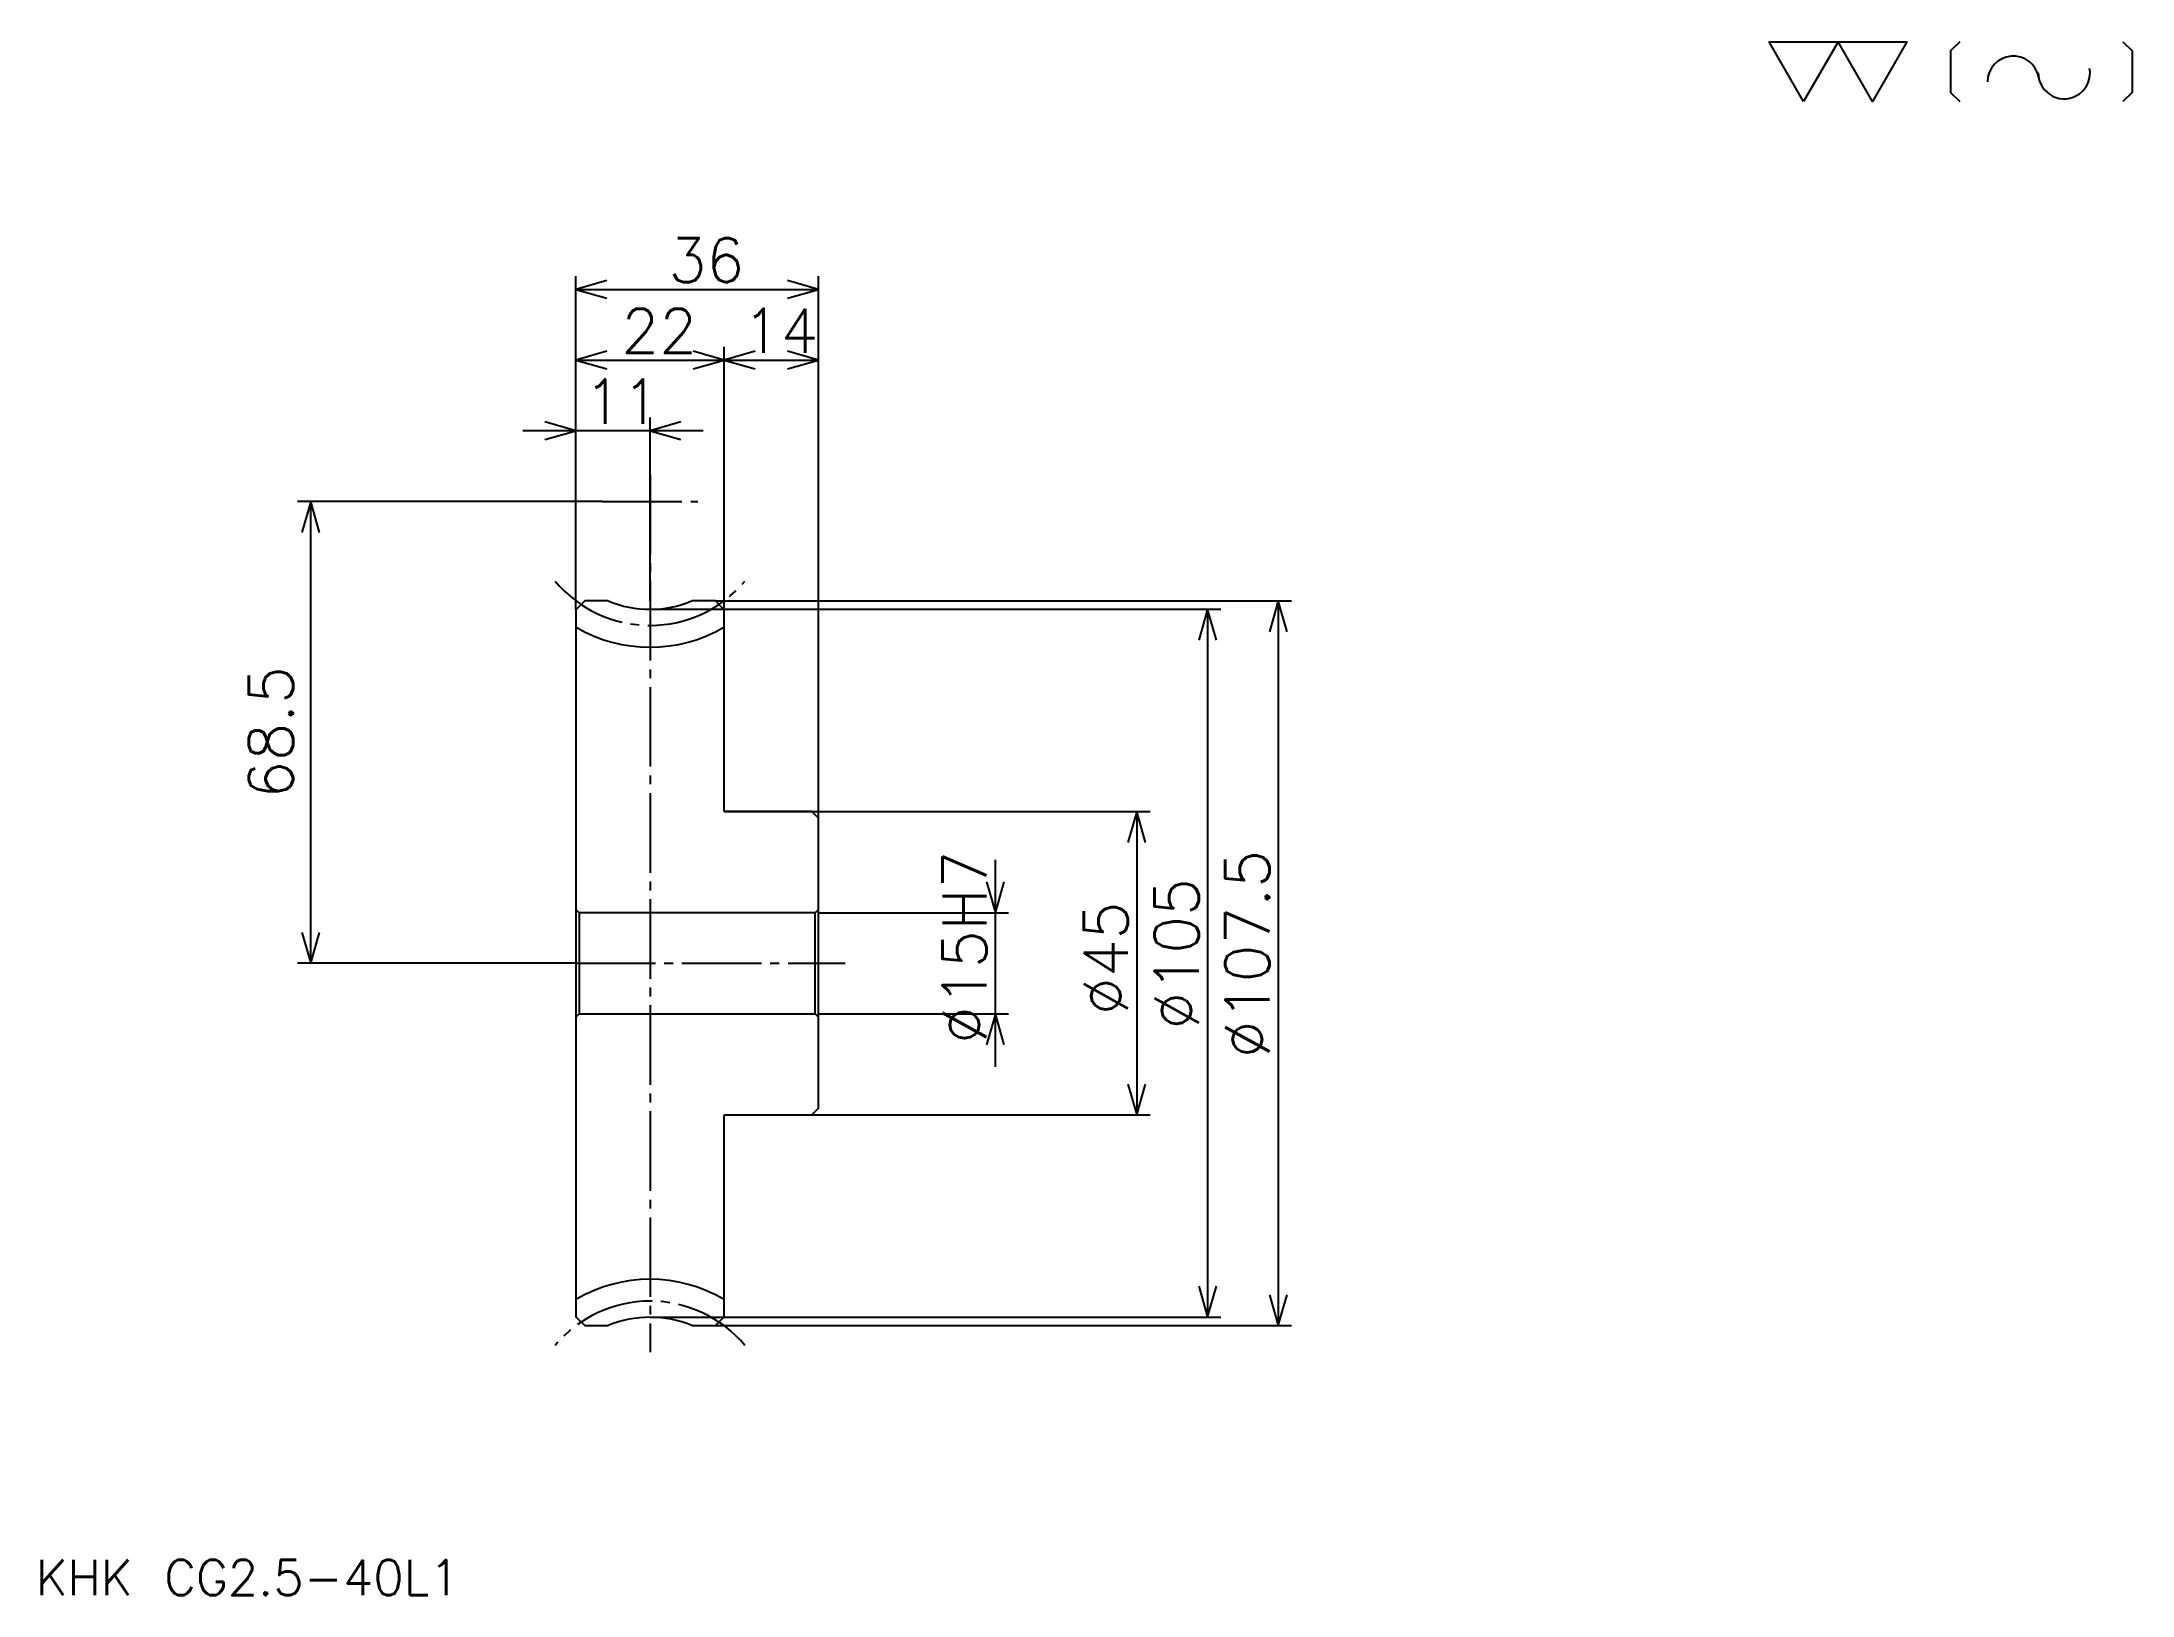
# Model space of a CAD drawing. Extents: x 14 to 324, y 14 to 245.
import ezdxf

# ---------------------------------------------------------------- set-up
doc = ezdxf.new("R2010")
doc.units = 0
doc.linetypes.add('DASHDOT', pattern=[15.731708, 11.79878, -1.310976, 1.310976, -1.310976])
doc.layers.get('0').update_dxf_attribs({"linetype": 'CONTINUOUS'})
doc.layers.add('DASHDOT', color=6, linetype='DASHDOT')
doc.styles.add('KANJI', font='TXT', dxfattribs={"bigfont": 'BIGFONT'})

msp = doc.modelspace()

# ---------------------------------------------------------------- linework, layer by layer
at = {"color": 5}
for p, q in [((93.219513, 161.905487), (93.219513, 210.085358)), ((93.219513, 208.118896), (129.219513, 208.118896)), ((129.219513, 161.905487), (129.219513, 210.085358)), ((115.219513, 161.905487), (115.219513, 199.597565)), ((93.219513, 197.631104), (115.219513, 197.631104)), ((115.219513, 197.631104), (129.219513, 197.631104)), ((112.085365, 187.143295), (85.353661, 187.143295)), ((104.219513, 161.905487), (104.219513, 189.109756)), ((97.152443, 176.655487), (51.923782, 176.655487)), ((53.890244, 108.155487), (53.890244, 176.655487)), ((93.219513, 160.594513), (93.219513, 161.905487)), ((113.908539, 161.905487), (129.219513, 161.905487)), ((115.219513, 160.594513), (115.219513, 161.905487)), ((129.219513, 161.905487), (199.356705, 161.905487)), ((129.219513, 129.655487), (129.219513, 161.905487)), ((197.390244, 161.905487), (197.390244, 54.405487)), ((104.219513, 160.655487), (129.219513, 160.655487)), ((129.219513, 160.655487), (188.868896, 160.655487)), ((186.902435, 160.655487), (186.902435, 55.655487)), ((115.219513, 130.655487), (129.219513, 130.655487)), ((129.219513, 130.655487), (178.381104, 130.655487)), ((176.414642, 130.655487), (176.414642, 85.655487)), ((155.439026, 92.789635), (155.439026, 123.521339)), ((129.219513, 115.655487), (157.405487, 115.655487)), ((93.219513, 108.155487), (51.923779, 108.155487)), ((129.219513, 100.655487), (157.405487, 100.655487)), ((115.219513, 85.655487), (129.219513, 85.655487)), ((129.219513, 85.655487), (178.381104, 85.655487)), ((104.219513, 55.655487), (129.219513, 55.655487)), ((113.908539, 54.405487), (129.219513, 54.405487)), ((129.219513, 55.655487), (188.868896, 55.655487)), ((129.219513, 54.405487), (199.356705, 54.405487))]:
    msp.add_line(p, q, dxfattribs=at)
at = {"color": 4}
for p, q in [((129.219513, 116.155487), (128.719513, 115.655487)), ((93.219513, 100.155487), (93.719513, 100.655487)), ((129.219513, 100.155487), (128.719513, 100.655487))]:
    msp.add_line(p, q, dxfattribs=at)
at = {"color": 7}
for points in [[(275.304871, 235.975616), (270.192078, 244.837814), (290.64328, 244.837814), (285.530487, 235.975616), (280.417664, 244.837814), (275.304871, 235.975616)], [(298.48291, 244.837814), (297.119507, 243.474396), (297.119507, 237.339035), (298.48291, 235.975616)], [(322.683533, 244.837814), (324.046936, 243.474396), (324.046936, 237.339035), (322.683533, 235.975616)]]:
    msp.add_lwpolyline(points, dxfattribs=at)
at = {"color": 5}
for points in [[(97.80793, 209.429871), (93.219513, 208.118896), (97.80793, 206.807922)], [(124.631096, 206.807922), (129.219513, 208.118896), (124.631096, 209.429871)], [(97.80793, 198.942078), (93.219513, 197.631104), (97.80793, 196.320129)], [(110.631096, 196.320129), (115.219513, 197.631104), (110.631096, 198.942078)], [(119.80793, 198.942078), (115.219513, 197.631104), (119.80793, 196.320129)], [(124.631096, 196.320129), (129.219513, 197.631104), (124.631096, 198.942078)], [(88.631096, 185.832321), (93.219513, 187.143295), (88.631096, 188.454269)], [(108.80793, 188.454269), (104.219513, 187.143295), (108.80793, 185.832321)], [(55.201218, 172.067078), (53.890244, 176.655487), (52.579269, 172.067078)], [(198.701218, 157.317078), (197.390244, 161.905487), (196.079269, 157.317078)], [(188.213409, 156.067078), (186.902435, 160.655487), (185.591461, 156.067078)], [(177.725616, 126.06707), (176.414642, 130.655487), (175.103668, 126.06707)], [(154.128052, 120.243904), (155.439026, 115.655487), (156.75, 120.243904)], [(52.579269, 112.743904), (53.890244, 108.155487), (55.201218, 112.743904)], [(156.75, 96.06707), (155.439026, 100.655487), (154.128052, 96.06707)], [(175.103668, 90.243904), (176.414642, 85.655487), (177.725616, 90.243904)], [(185.591461, 60.2439), (186.902435, 55.655487), (188.213409, 60.2439)], [(196.079269, 58.9939), (197.390244, 54.405487), (198.701218, 58.9939)]]:
    msp.add_lwpolyline(points, dxfattribs=at)
at = {"color": 4}
for points in [[(98.019714, 161.905487), (94.530487, 161.905487), (93.219513, 160.594513), (93.219513, 100.155487)], [(115.219513, 130.655487), (115.219513, 160.594513), (113.908539, 161.905487), (110.419312, 161.905487)], [(115.219513, 85.655487), (128.219513, 85.655487), (129.219513, 86.655487), (129.219513, 129.655487), (128.219513, 130.655487), (115.219513, 130.655487)], [(93.219513, 116.155487), (93.719513, 115.655487), (93.719513, 100.655487), (128.719513, 100.655487), (128.719513, 115.655487), (93.719513, 115.655487)], [(93.219513, 100.155487), (93.219513, 55.716461), (94.530487, 54.405487), (98.019714, 54.405487)], [(110.419312, 54.405487), (113.908539, 54.405487), (115.219513, 55.716461), (115.219513, 85.655487)]]:
    msp.add_lwpolyline(points, dxfattribs=at)
at = {"color": 7}
for centre, start, end in [((306.407776, 238.888702), 10, 180), ((313.960449, 240.220459), 180, 10)]:
    msp.add_arc(centre, 3.834604, start, end, dxfattribs=at)
at = {"color": 4}
for centre, radius, start, end in [((104.219513, 176.655487), 16, 247.20175188, 292.79824812), ((104.219513, 176.655487), 21.625, 239.42468485, 300.57531515), ((104.219513, 39.655487), 21.625, 59.42468485, 120.57531515), ((104.219513, 39.655487), 16, 67.20175188, 112.79824812)]:
    msp.add_arc(centre, radius, start, end, dxfattribs=at)
at = {"layer": 'DASHDOT', "color": 7}
for p, q in [((104.219513, 180.588409), (104.219513, 50.472561)), ((97.152443, 176.655487), (111.286591, 176.655487)), ((93.219513, 108.155487), (133.152435, 108.155487))]:
    msp.add_line(p, q, dxfattribs=at)
for centre, start, end in [((104.219513, 176.655487), 220.00000049, 319.99999951), ((104.219513, 39.655487), 40.00000049, 139.99999951)]:
    msp.add_arc(centre, 18.385, start, end, dxfattribs=at)

# ---------------------------------------------------------------- texts
at = {"color": 7, "style": 'KANJI'}
for s, height, p in [('36', 6.554878, (106.958839, 209.167694)), ('22', 6.554878, (99.958839, 198.679871)), ('14', 6.554878, (117.958847, 198.679871)), ('11', 6.554878, (94.458839, 188.192078)), ('KHK CG2.5-40L1', 5.243902, (13.109756, 14.420732))]:
    msp.add_text(s, height=height, dxfattribs=at).set_placement(p)
for s, p in [('68.5', (51.268291, 132.573166)), ('%%c107.5', (196.079269, 94.0625)), ('%%c15H7', (154.128052, 96.192833)), ('%%c105', (185.591461, 98.323166)), ('%%c45', (175.103668, 100.453506))]:
    msp.add_text(s, height=6.554878, rotation=90, dxfattribs=at).set_placement(p)

doc.saveas('drawing.dxf')
